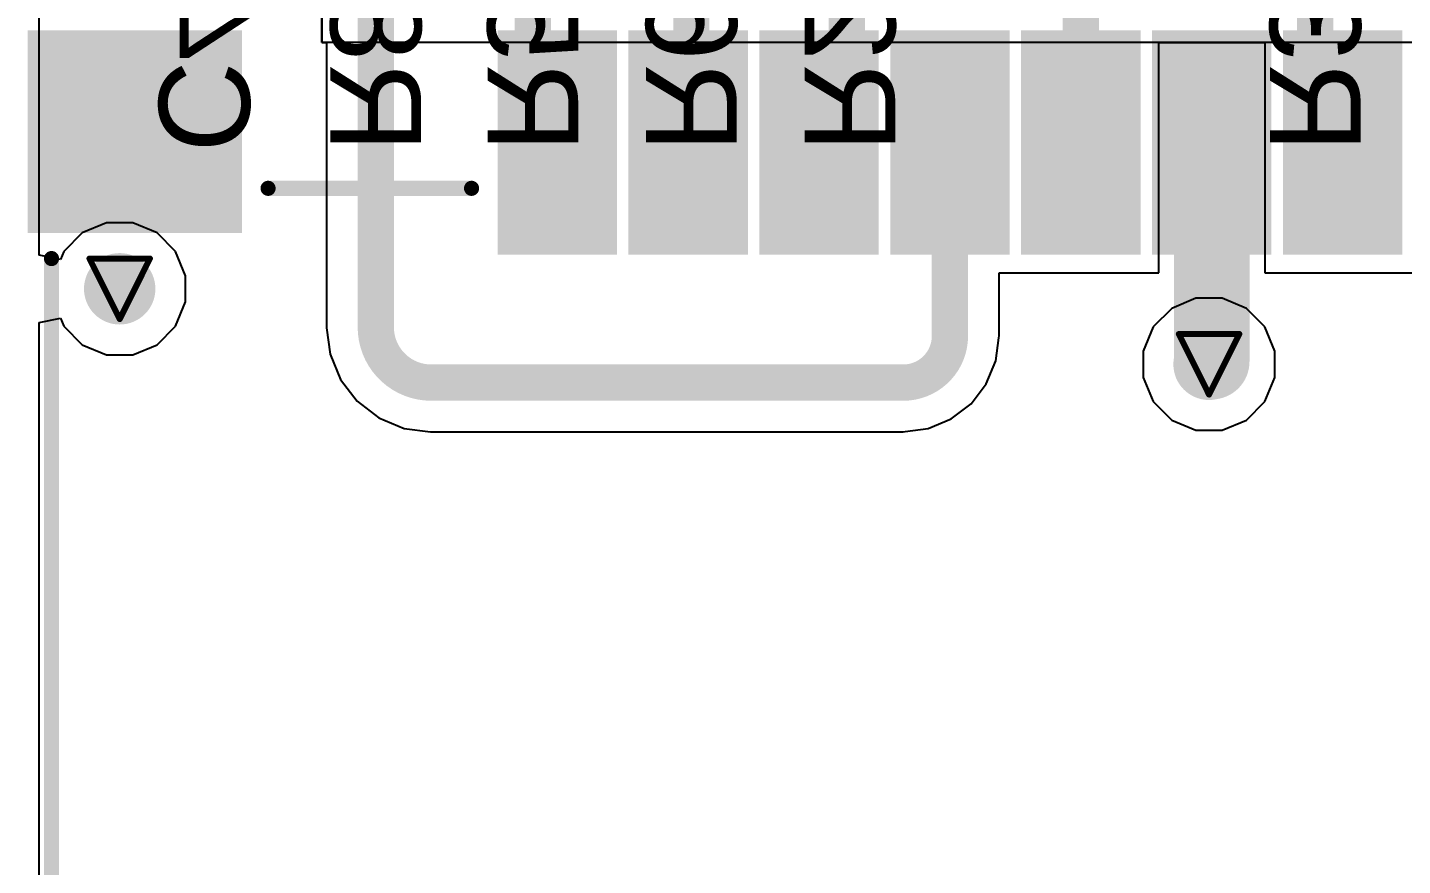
# Model space of a CAD drawing. Header units: inches. Extents: x 0 to 211, y 0 to 201.
# Drawn here: x 3.6091 to 4.064, y 2.0643 to 2.3414 of the extents above; entities that cross this region are included whole.
import ezdxf

# ---------------------------------------------------------------- set-up
doc = ezdxf.new("R2010")
doc.units = ezdxf.units.IN
doc.header["$MEASUREMENT"] = 0
for name, color, linetype in [('Bottom Layer', 5, 'Continuous'), ('Bottom Overlay', 54, 'Continuous'), ('Drill Drawing', 1, 'Continuous'), ('Layer 1', 16, 'Continuous'), ('Layer 2', 76, 'Continuous'), ('Top Layer', 1, 'Continuous'), ('Top Overlay', 2, 'Continuous'), ('Top Paste', 8, 'Continuous'), ('Top Solder', 216, 'Continuous'), ('Via Holes', 16, 'Continuous')]:
    doc.layers.add(name, color=color, linetype=linetype)
doc.styles.add('Arial', font='', dxfattribs={"height": 0.2})
doc.styles.get('Arial').set_extended_font_data('Arial')

# ---------------------------------------------------------------- blocks, each defined once
blk = doc.blocks.new('5027740891_228')
at = {"layer": 'Top Layer'}
for points in [[(-0.2875, 0.32185), (-0.22451, 0.32185), (-0.22451, 0.2628), (-0.2875, 0.2628)], [(-0.13199, 0.32185), (-0.10049, 0.32185), (-0.10049, 0.25571), (-0.13199, 0.25571)], [(-0.08868, 0.32185), (-0.05718, 0.32185), (-0.05718, 0.25571), (-0.08868, 0.25571)], [(-0.04537, 0.32185), (-0.01388, 0.32185), (-0.01388, 0.25571), (-0.04537, 0.25571)], [(-0.00207, 0.32185), (0.02943, 0.32185), (0.02943, 0.25571), (-0.00207, 0.25571)], [(0.04124, 0.32185), (0.07274, 0.32185), (0.07274, 0.25571), (0.04124, 0.25571)], [(0.08455, 0.32185), (0.11604, 0.32185), (0.11604, 0.25571), (0.08455, 0.25571)], [(0.12785, 0.32185), (0.15935, 0.32185), (0.15935, 0.25571), (0.12785, 0.25571)]]:
    blk.add_hatch(color=1, dxfattribs=at).paths.add_polyline_path(points)
at = {"layer": 'Top Paste'}
for points in [[(-0.2875, 0.32185), (-0.22451, 0.32185), (-0.22451, 0.2628), (-0.2875, 0.2628)], [(-0.13199, 0.32185), (-0.10049, 0.32185), (-0.10049, 0.25571), (-0.13199, 0.25571)], [(-0.08868, 0.32185), (-0.05718, 0.32185), (-0.05718, 0.25571), (-0.08868, 0.25571)], [(-0.04537, 0.32185), (-0.01388, 0.32185), (-0.01388, 0.25571), (-0.04537, 0.25571)], [(-0.00207, 0.32185), (0.02943, 0.32185), (0.02943, 0.25571), (-0.00207, 0.25571)], [(0.04124, 0.32185), (0.07274, 0.32185), (0.07274, 0.25571), (0.04124, 0.25571)], [(0.08455, 0.32185), (0.11604, 0.32185), (0.11604, 0.25571), (0.08455, 0.25571)], [(0.12785, 0.32185), (0.15935, 0.32185), (0.15935, 0.25571), (0.12785, 0.25571)]]:
    blk.add_hatch(color=8, dxfattribs=at).paths.add_polyline_path(points)
at = {"layer": 'Top Solder'}
for points in [[(-0.2915, 0.32585), (-0.22051, 0.32585), (-0.22051, 0.2588), (-0.2915, 0.2588)], [(-0.13599, 0.32585), (-0.09649, 0.32585), (-0.09649, 0.25171), (-0.13599, 0.25171)], [(-0.09268, 0.32585), (-0.05318, 0.32585), (-0.05318, 0.25171), (-0.09268, 0.25171)], [(-0.04937, 0.32585), (-0.00988, 0.32585), (-0.00988, 0.25171), (-0.04937, 0.25171)], [(-0.00607, 0.32585), (0.03343, 0.32585), (0.03343, 0.25171), (-0.00607, 0.25171)], [(0.03724, 0.32585), (0.07674, 0.32585), (0.07674, 0.25171), (0.03724, 0.25171)], [(0.08055, 0.32585), (0.12004, 0.32585), (0.12004, 0.25171), (0.08055, 0.25171)], [(0.12385, 0.32585), (0.16335, 0.32585), (0.16335, 0.25171), (0.12385, 0.25171)]]:
    blk.add_hatch(color=216, dxfattribs=at).paths.add_polyline_path(points)
at = {"layer": 'Top Overlay'}
for points in [[(-0.21191, 0.27362, 0.005, 0.005, 0), (-0.14459, 0.27362, 0.005, 0.005, 0)], [(-0.28356, -0.24626, 0.005, 0.005, 0), (-0.28356, 0.25039, 0.005, 0.005, 0)]]:
    blk.add_lwpolyline(points, format="xyseb", dxfattribs=at)
for points in [[(-0.21316, 0.27362, 0.0025, 0.0025, 1), (-0.21066, 0.27362, 0.0025, 0.0025, 1)], [(-0.14584, 0.27362, 0.0025, 0.0025, 1), (-0.14334, 0.27362, 0.0025, 0.0025, 1)], [(-0.28481, 0.25039, 0.0025, 0.0025, 1), (-0.28231, 0.25039, 0.0025, 0.0025, 1)]]:
    blk.add_lwpolyline(points, format="xyseb", close=True, dxfattribs=at)

msp = doc.modelspace()

# ---------------------------------------------------------------- hatches: boundary and pattern name
at = {"layer": 'Bottom Layer'}
h = msp.add_hatch(color=5, dxfattribs=at)
edge = h.paths.add_edge_path()
edge.add_arc((3.63959, 2.25496), 0.01181, 0, 360)
h = msp.add_hatch(color=5, dxfattribs=at)
edge = h.paths.add_edge_path()
edge.add_arc((4, 2.23), 0.01181, 0, 360)
at = {"layer": 'Layer 1'}
h = msp.add_hatch(color=16, dxfattribs=at)
edge = h.paths.add_edge_path()
edge.add_arc((3.63959, 2.25496), 0.01181, 0, 360)
h = msp.add_hatch(color=16, dxfattribs=at)
edge = h.paths.add_edge_path()
edge.add_arc((4, 2.23), 0.01181, 0, 360)
at = {"layer": 'Layer 2'}
h = msp.add_hatch(color=76, dxfattribs=at)
edge = h.paths.add_edge_path()
edge.add_arc((3.63959, 2.25496), 0.01181, 0, 360)
h = msp.add_hatch(color=76, dxfattribs=at)
edge = h.paths.add_edge_path()
edge.add_arc((4, 2.23), 0.01181, 0, 360)
at = {"layer": 'Top Layer'}
h = msp.add_hatch(color=1, dxfattribs=at)
edge = h.paths.add_edge_path()
edge.add_arc((3.63959, 2.25496), 0.01181, 0, 360)
h = msp.add_hatch(color=1, dxfattribs=at)
edge = h.paths.add_edge_path()
edge.add_arc((4, 2.23), 0.01181, 0, 360)
at = {"layer": 'Via Holes'}
h = msp.add_hatch(color=7, dxfattribs=at)
edge = h.paths.add_edge_path()
edge.add_arc((3.63959, 2.25496), 0.00591, 0, 360)
h = msp.add_hatch(color=7, dxfattribs=at)
edge = h.paths.add_edge_path()
edge.add_arc((4, 2.23), 0.00591, 0, 360)

# ---------------------------------------------------------------- linework, layer by layer
at = {"layer": 'Drill Drawing'}
for points in [[(3.62959, 2.26496, 0.002, 0.002, 0), (3.64959, 2.26496, 0.002, 0.002, 0)], [(3.62959, 2.26496, 0.002, 0.002, 0), (3.63959, 2.24496, 0.002, 0.002, 0)], [(3.63959, 2.24496, 0.002, 0.002, 0), (3.64959, 2.26496, 0.002, 0.002, 0)], [(3.99, 2.24, 0.002, 0.002, 0), (4.01, 2.24, 0.002, 0.002, 0)], [(3.99, 2.24, 0.002, 0.002, 0), (4, 2.22, 0.002, 0.002, 0)], [(4, 2.22, 0.002, 0.002, 0), (4.01, 2.24, 0.002, 0.002, 0)]]:
    msp.add_lwpolyline(points, format="xyseb", dxfattribs=at)
for points in [[(3.62909, 2.26496, 0.001, 0.001, 1), (3.63009, 2.26496, 0.001, 0.001, 1)], [(3.62909, 2.26496, 0.001, 0.001, 1), (3.63009, 2.26496, 0.001, 0.001, 1)], [(3.64909, 2.26496, 0.001, 0.001, 1), (3.65009, 2.26496, 0.001, 0.001, 1)], [(3.64909, 2.26496, 0.001, 0.001, 1), (3.65009, 2.26496, 0.001, 0.001, 1)], [(3.63909, 2.24496, 0.001, 0.001, 1), (3.64009, 2.24496, 0.001, 0.001, 1)], [(3.63909, 2.24496, 0.001, 0.001, 1), (3.64009, 2.24496, 0.001, 0.001, 1)], [(3.9895, 2.24, 0.001, 0.001, 1), (3.9905, 2.24, 0.001, 0.001, 1)], [(3.9895, 2.24, 0.001, 0.001, 1), (3.9905, 2.24, 0.001, 0.001, 1)], [(4.0095, 2.24, 0.001, 0.001, 1), (4.0105, 2.24, 0.001, 0.001, 1)], [(4.0095, 2.24, 0.001, 0.001, 1), (4.0105, 2.24, 0.001, 0.001, 1)], [(3.9995, 2.22, 0.001, 0.001, 1), (4.0005, 2.22, 0.001, 0.001, 1)], [(3.9995, 2.22, 0.001, 0.001, 1), (4.0005, 2.22, 0.001, 0.001, 1)]]:
    msp.add_lwpolyline(points, format="xyseb", close=True, dxfattribs=at)
at = {"layer": 'Layer 2'}
for p, q in [((3.613, 2.26606), (3.613, 2.68865)), ((3.63525, 2.27677), (3.62723, 2.27345)), ((3.64392, 2.27677), (3.63525, 2.27677)), ((3.65194, 2.27345), (3.64392, 2.27677)), ((3.62723, 2.27345), (3.62109, 2.26732)), ((3.65808, 2.26732), (3.65194, 2.27345)), ((3.62, 2.26467), (3.613, 2.26606)), ((3.62109, 2.26732), (3.62, 2.26467)), ((3.6614, 2.2593), (3.65808, 2.26732)), ((3.6614, 2.25062), (3.6614, 2.2593)), ((3.99566, 2.25181), (3.98765, 2.24849)), ((4.00434, 2.25181), (3.99566, 2.25181)), ((4.01235, 2.24849), (4.00434, 2.25181)), ((3.65808, 2.24261), (3.6614, 2.25062)), ((3.98765, 2.24849), (3.98151, 2.24235)), ((4.01849, 2.24235), (4.01235, 2.24849)), ((3.613, 2.24386), (3.62, 2.24525)), ((3.613, 1.68629), (3.613, 2.24386)), ((3.62, 2.24525), (3.62109, 2.24261)), ((3.62109, 2.24261), (3.62723, 2.23647)), ((3.65194, 2.23647), (3.65808, 2.24261)), ((3.98151, 2.24235), (3.97819, 2.23434)), ((4.02181, 2.23434), (4.01849, 2.24235)), ((3.62723, 2.23647), (3.63525, 2.23315)), ((3.64392, 2.23315), (3.65194, 2.23647)), ((3.97819, 2.23434), (3.97819, 2.22566)), ((4.02181, 2.22566), (4.02181, 2.23434)), ((3.63525, 2.23315), (3.64392, 2.23315)), ((3.97819, 2.22566), (3.98151, 2.21765)), ((4.01849, 2.21765), (4.02181, 2.22566)), ((3.98151, 2.21765), (3.98765, 2.21151)), ((4.01235, 2.21151), (4.01849, 2.21765)), ((3.98765, 2.21151), (3.99566, 2.20819)), ((4.00434, 2.20819), (4.01235, 2.21151)), ((3.99566, 2.20819), (4.00434, 2.20819))]:
    msp.add_line(p, q, dxfattribs=at)
at = {"layer": 'Top Layer'}
for p, q in [((3.70645, 2.33642), (3.70645, 2.42435)), ((3.70645, 2.35115), (3.70645, 2.33642)), ((4.11227, 2.33642), (3.70645, 2.33642)), ((3.70645, 2.33642), (3.70801, 2.33642)), ((3.70801, 2.33642), (3.70801, 2.24226)), ((3.98333, 2.26028), (3.98333, 2.33642)), ((3.98333, 2.33642), (4.01844, 2.33642)), ((4.01844, 2.33642), (4.01844, 2.26028)), ((3.93058, 2.23936), (3.93058, 2.26028)), ((3.93058, 2.26028), (3.98333, 2.26028)), ((4.01844, 2.26028), (4.11325, 2.26028)), ((3.70801, 2.24226), (3.70806, 2.242)), ((3.70806, 2.242), (3.70921, 2.2333)), ((3.92946, 2.23116), (3.93046, 2.23873)), ((3.93046, 2.23873), (3.93058, 2.23936)), ((3.70921, 2.2333), (3.71266, 2.22495)), ((3.9263, 2.22351), (3.92946, 2.23116)), ((3.71266, 2.22495), (3.71817, 2.21778)), ((3.92126, 2.21695), (3.9263, 2.22351)), ((3.71817, 2.21778), (3.72533, 2.21228)), ((3.9147, 2.21191), (3.92126, 2.21695)), ((3.72533, 2.21228), (3.73368, 2.20882)), ((3.90705, 2.20875), (3.9147, 2.21191)), ((3.73368, 2.20882), (3.74238, 2.20768)), ((3.74238, 2.20768), (3.74264, 2.20763)), ((3.74264, 2.20763), (3.89885, 2.20763)), ((3.89885, 2.20763), (3.89948, 2.20775)), ((3.89948, 2.20775), (3.90705, 2.20875))]:
    msp.add_line(p, q, dxfattribs=at)
for points in [[(3.72432, 2.24226, 0.012, 0.012, 0), (3.72432, 2.36412, 0.012, 0.012, 0)], [(3.77627, 2.31142, 0.012, 0.012, 0), (3.77627, 2.36412, 0.012, 0.012, 0)], [(3.82872, 2.30542, 0.012, 0.012, 0), (3.82872, 2.36412, 0.012, 0.012, 0)], [(3.88018, 2.31256, 0.012, 0.012, 0), (3.88018, 2.36412, 0.012, 0.012, 0)], [(3.95758, 2.30335, 0.012, 0.012, 0), (3.95758, 2.36412, 0.012, 0.012, 0)], [(4.03513, 2.31241, 0.012, 0.012, 0), (4.03513, 2.36412, 0.012, 0.012, 0)], [(3.87096, 2.30335, 0.007, 0.007, 0), (3.88018, 2.31256, 0.007, 0.007, 0)], [(4.00088, 2.23088, 0.025, 0.025, 0), (4.00088, 2.30335, 0.025, 0.025, 0)], [(4.03513, 2.31241, 0.007, 0.007, 0), (4.04419, 2.30335, 0.007, 0.007, 0)], [(3.77627, 2.31142, 0.007, 0.007, 0), (3.78435, 2.30335, 0.007, 0.007, 0)], [(3.82766, 2.30335, 0.007, 0.007, 0), (3.82972, 2.30542, 0.007, 0.007, 0)], [(3.91427, 2.23936, 0.012, 0.012, 0), (3.91427, 2.30335, 0.012, 0.012, 0)], [(3.74264, 2.22394, 0.012, 0.012, -0.414214), (3.72432, 2.24226, 0.012, 0.012, 0)], [(3.91427, 2.23936, 0.012, 0.012, -0.414214), (3.89885, 2.22394, 0.012, 0.012, 0)], [(3.74264, 2.22394, 0.012, 0.012, 0), (3.89885, 2.22394, 0.012, 0.012, 0)]]:
    msp.add_lwpolyline(points, format="xyseb", dxfattribs=at)
for points in [[(3.77327, 2.31142, 0.006, 0.006, 1), (3.77927, 2.31142, 0.006, 0.006, 1)], [(3.87718, 2.31256, 0.006, 0.006, 1), (3.88318, 2.31256, 0.006, 0.006, 1)], [(3.87843, 2.31256, 0.0035, 0.0035, 1), (3.88193, 2.31256, 0.0035, 0.0035, 1)], [(3.99463, 2.30335, 0.0125, 0.0125, 1), (4.00713, 2.30335, 0.0125, 0.0125, 1)], [(4.03213, 2.31241, 0.006, 0.006, 1), (4.03813, 2.31241, 0.006, 0.006, 1)], [(4.03338, 2.31241, 0.0035, 0.0035, 1), (4.03688, 2.31241, 0.0035, 0.0035, 1)], [(3.77452, 2.31142, 0.0035, 0.0035, 1), (3.77802, 2.31142, 0.0035, 0.0035, 1)], [(3.82572, 2.30542, 0.006, 0.006, 1), (3.83172, 2.30542, 0.006, 0.006, 1)], [(3.7826, 2.30335, 0.0035, 0.0035, 1), (3.7861, 2.30335, 0.0035, 0.0035, 1)], [(3.82591, 2.30335, 0.0035, 0.0035, 1), (3.82941, 2.30335, 0.0035, 0.0035, 1)], [(3.82797, 2.30542, 0.0035, 0.0035, 1), (3.83147, 2.30542, 0.0035, 0.0035, 1)], [(3.86921, 2.30335, 0.0035, 0.0035, 1), (3.87271, 2.30335, 0.0035, 0.0035, 1)], [(3.91127, 2.30335, 0.006, 0.006, 1), (3.91727, 2.30335, 0.006, 0.006, 1)], [(3.95458, 2.30335, 0.006, 0.006, 1), (3.96058, 2.30335, 0.006, 0.006, 1)], [(4.04244, 2.30335, 0.0035, 0.0035, 1), (4.04594, 2.30335, 0.0035, 0.0035, 1)], [(3.72132, 2.24226, 0.006, 0.006, 1), (3.72732, 2.24226, 0.006, 0.006, 1)], [(3.72132, 2.24226, 0.006, 0.006, 1), (3.72732, 2.24226, 0.006, 0.006, 1)], [(3.91127, 2.23936, 0.006, 0.006, 1), (3.91727, 2.23936, 0.006, 0.006, 1)], [(3.91127, 2.23936, 0.006, 0.006, 1), (3.91727, 2.23936, 0.006, 0.006, 1)], [(3.99463, 2.23088, 0.0125, 0.0125, 1), (4.00713, 2.23088, 0.0125, 0.0125, 1)], [(3.73964, 2.22394, 0.006, 0.006, 1), (3.74564, 2.22394, 0.006, 0.006, 1)], [(3.73964, 2.22394, 0.006, 0.006, 1), (3.74564, 2.22394, 0.006, 0.006, 1)], [(3.89585, 2.22394, 0.006, 0.006, 1), (3.90185, 2.22394, 0.006, 0.006, 1)], [(3.89585, 2.22394, 0.006, 0.006, 1), (3.90185, 2.22394, 0.006, 0.006, 1)]]:
    msp.add_lwpolyline(points, format="xyseb", close=True, dxfattribs=at)

# ---------------------------------------------------------------- block references
msp.add_blockref('5027740891_228', (3.90059, 2.01457))

# ---------------------------------------------------------------- texts
at = {"layer": 'Bottom Overlay', "style": 'Arial', "text_generation_flag": 2}
for s, p in [('C4', (3.65259, 2.30001)), ('R8', (3.70933, 2.30001)), ('R5', (3.76128, 2.30001)), ('R6', (3.81373, 2.30001)), ('R2', (3.86618, 2.30001)), ('R3', (4.02013, 2.30001))]:
    msp.add_text(s, height=0.03, rotation=270, dxfattribs=at).set_placement(p)

doc.saveas('drawing.dxf')
